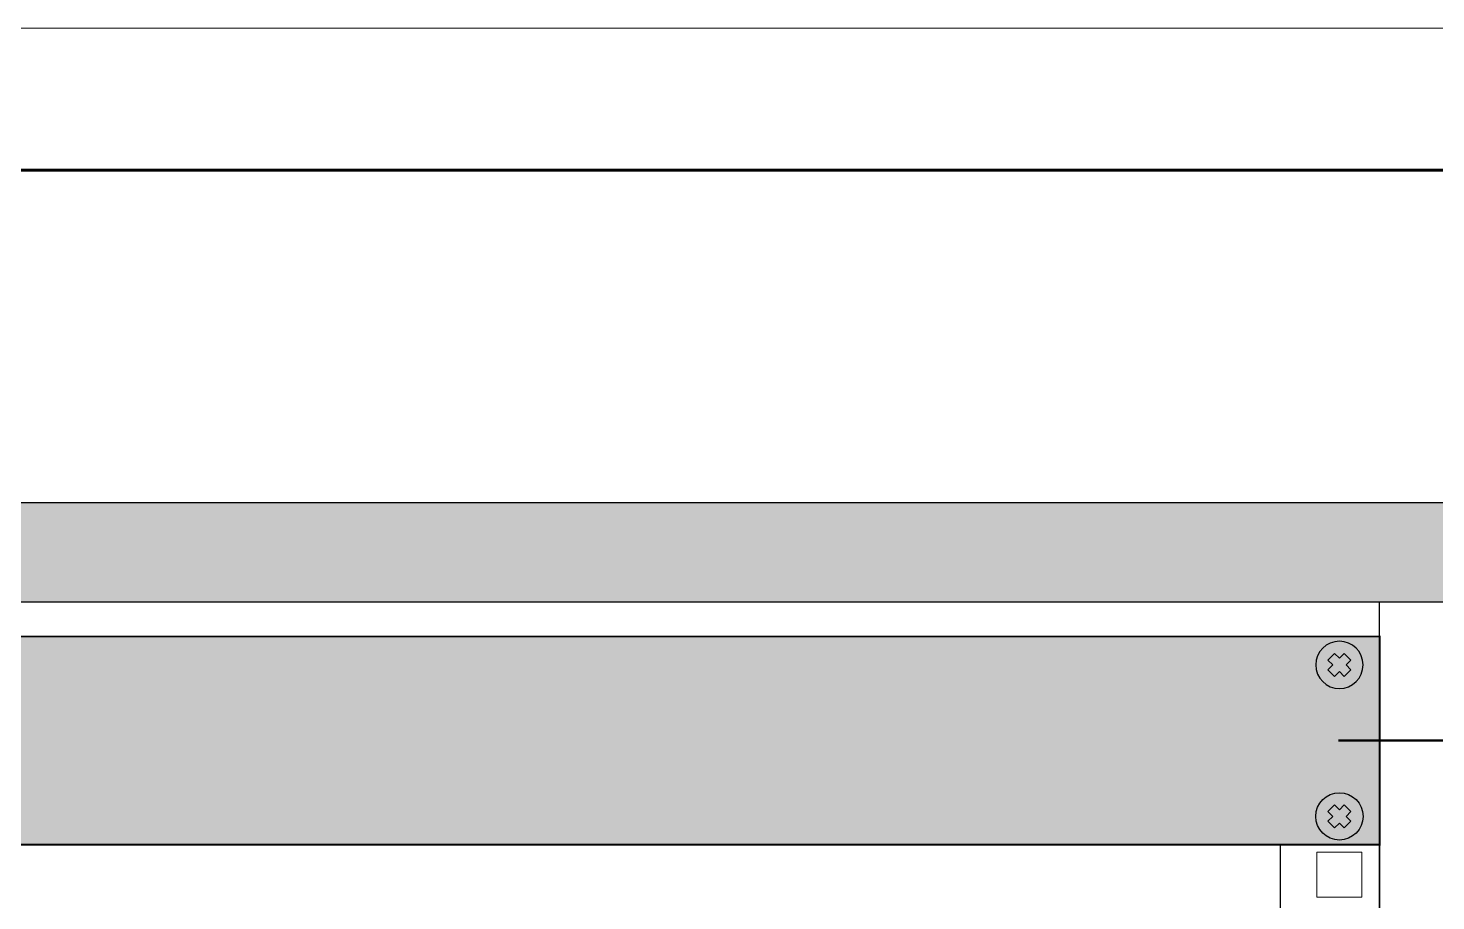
# Model space of a CAD drawing. Header units: millimetres. Extents: x -87434 to 499450, y -468665 to 122144.
# Drawn here: x 125985 to 130946, y 77653 to 80726 of the extents above; entities that cross this region are included whole.
import ezdxf

# ---------------------------------------------------------------- set-up
doc = ezdxf.new("R2010")
doc.units = ezdxf.units.MM
doc.layers.add('__ФОРМАТ', color=7, linetype='Continuous', lineweight=40)
doc.layers.add('Выноски', color=5, linetype='Continuous', lineweight=15)
doc.layers.add('Границы листа', color=7, linetype='Continuous', lineweight=0, plot=False)
doc.styles.get("Standard").update_dxf_attribs({"font": ''})
doc.styles.get('Standard').set_extended_font_data('GOST type B')

# ---------------------------------------------------------------- blocks, each defined once
blk = doc.blocks.new('A$C2DED7FAF')
at = {"lineweight": 25}
h = blk.add_hatch(color=251, dxfattribs=at)
h.set_gradient(color1=(139, 142, 133), color2=(120, 125, 115), tint=0.46, name='INVHEMISPHERICAL')
h.paths.add_polyline_path([(0, 765.24), (558.09, 765.24), (558.09, 0), (0, 0)])
h.paths.add_polyline_path([(21.05, 744.19), (537.04, 744.19), (537.04, 21.05), (21.05, 21.05)], flags=16)
at = {"lineweight": 30}
for points in [[(0, 765.24), (558.09, 765.24), (558.09, 0), (0, 0)], [(21.05, 744.19), (537.04, 744.19), (537.04, 21.05), (21.05, 21.05)]]:
    blk.add_lwpolyline(points, close=True, dxfattribs=at)
blk = doc.blocks.new('*U1256')
at = {"true_color": 0xc7c7c7}
h = blk.add_hatch(color=9, dxfattribs=at)
h.set_gradient(color1=(93, 101, 98), color2=(179, 179, 179), tint=0.43, name='SPHERICAL')
h.paths.add_polyline_path([(10, 5, 1), (0, 5, 1)])
h.paths.add_polyline_path([(3.98, 2.56), (2.56, 3.98), (3.59, 5), (2.56, 6.02), (3.98, 7.44), (5, 6.41), (6.02, 7.44), (7.44, 6.02), (6.41, 5), (7.44, 3.98), (6.02, 2.56), (5, 3.59)], flags=16)
h = blk.add_hatch(color=250)
h.set_gradient(color1=(39, 42, 41), color2=(103, 113, 116), tint=0.43, name='SPHERICAL')
h.paths.add_polyline_path([(5, 6.41), (3.98, 7.44), (2.56, 6.02), (3.59, 5), (2.56, 3.98), (3.98, 2.56), (5, 3.59), (6.02, 2.56), (7.44, 3.98), (6.41, 5), (7.44, 6.02), (6.02, 7.44)])
at = {"color": 49, "lineweight": 25, "true_color": 0x474747}
blk.add_lwpolyline([(6.41, 5), (7.44, 6.02), (6.02, 7.44), (5, 6.41), (3.98, 7.44), (2.56, 6.02), (3.59, 5), (2.56, 3.98), (3.98, 2.56), (5, 3.59), (6.02, 2.56), (7.44, 3.98), (6.41, 5)], dxfattribs=at)
blk.add_circle((5, 5), 5, dxfattribs=at)
blk = doc.blocks.new('*U1257')
at = {"lineweight": 25}
h = blk.add_hatch(color=251, dxfattribs=at)
h.set_gradient(color1=(102, 106, 98), color2=(120, 120, 110), rotation=90, tint=0.43)
h.paths.add_polyline_path([(0, 0), (482, 0), (482, 44), (0, 44)])
at = {"const_width": 0.4}
blk.add_lwpolyline([(0, 0), (482, 0), (482, 44), (0, 44)], close=True, dxfattribs=at)
at = {"lineweight": 25, "xscale": -1}
blk.add_blockref('*U1256', (478.5, 33), dxfattribs=at)
at = {"lineweight": 25, "rotation": 180}
blk.add_blockref('*U1256', (478.5, 11), dxfattribs=at)
blk = doc.blocks.new('*U1258')
blk.add_blockref('*U1257', (0, 0))
blk = doc.blocks.new('A$C2F656043')
blk.add_line((461, 264), (461, 0))
at = {"const_width": 0.25}
blk.add_lwpolyline([(0, 264), (482, 264), (482, 0), (0, 0)], close=True, dxfattribs=at)
at = {"lineweight": 15}
blk.add_lwpolyline([(478.25, 262.4), (468.75, 262.4), (468.75, 252.9), (478.25, 252.9)], close=True, dxfattribs=at)
blk = doc.blocks.new('A$C671C5A03')
blk.add_line((520.03, -744.19), (520.03, -21.05))
at = {"layer": 'Выноски', "const_width": 0.5}
blk.add_lwpolyline([(511.29, -50.34), (702.63, -50.34)], dxfattribs=at)
for name, p in [('A$C2DED7FAF', (0, -765.24)), ('*U1258', (38.03, -72.34)), ('A$C2F656043', (38.03, -336.34))]:
    blk.add_blockref(name, p)
blk = doc.blocks.new('*U1044')
at = {"lineweight": -2}
blk.add_lwpolyline([(20, 5), (415, 5), (415, 292), (20, 292)], close=True, dxfattribs=at)
at = {"layer": 'Границы листа'}
blk.add_lwpolyline([(420, 0), (0, 0), (0, 297), (420, 297)], close=True, dxfattribs=at)
at = {"lineweight": 13, "oblique": 10, "flags": 8}
blk.add_attdef('ФОРМАТ', (380.942, 1.118), '', height=3, dxfattribs=at)

msp = doc.modelspace()

# ---------------------------------------------------------------- block references
at = {"xscale": 16.66666666666666, "yscale": 16.66666666666666, "zscale": 16.66666666666666}
msp.add_blockref('A$C671C5A03', (122080.54596, 79056.46287), dxfattribs=at)
at = {"layer": '__ФОРМАТ', "lineweight": 60, "xscale": 99.9999999999996, "yscale": 99.9999999999996, "zscale": 99.9999999999996}
msp.add_blockref('*U1044', (98150.33486, 51026.31576), dxfattribs=at)

doc.saveas('drawing.dxf')
